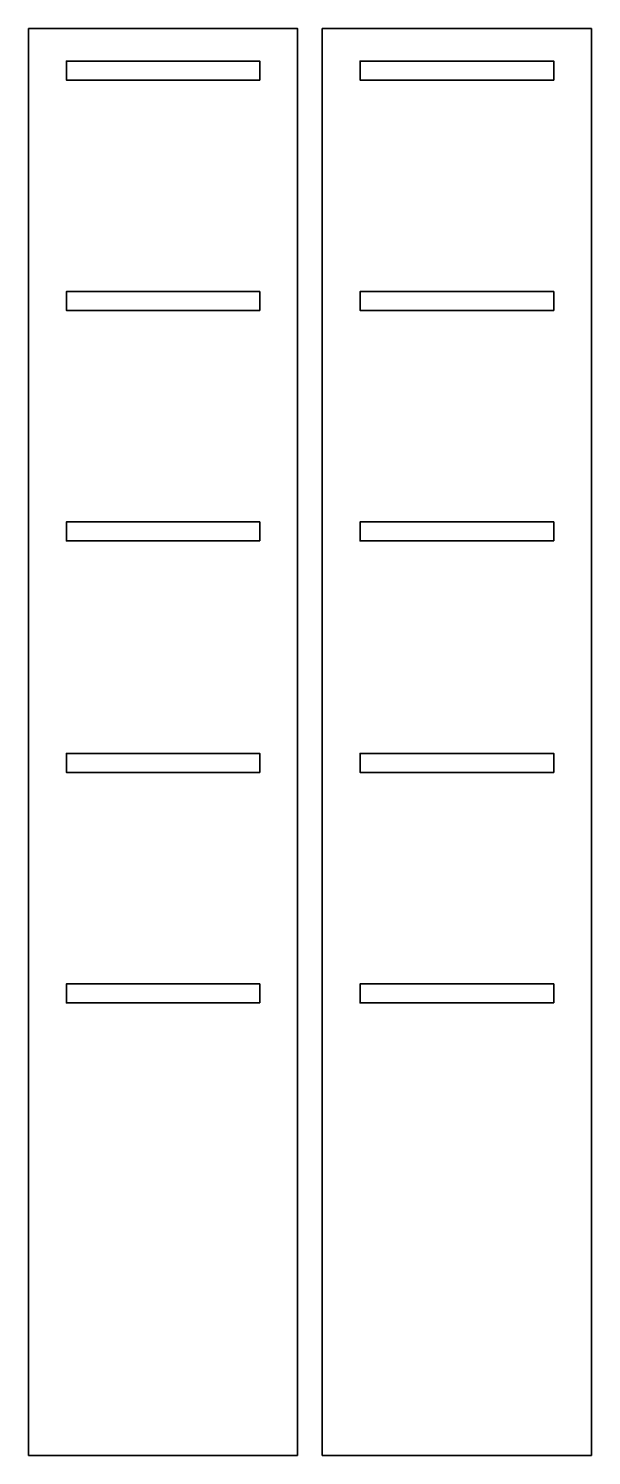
# Model space of a CAD drawing. Header units: inches. Extents: x 0.8 to 8.1, y -15.2 to 3.3.
import ezdxf

# ---------------------------------------------------------------- set-up
doc = ezdxf.new("R2010")
doc.units = ezdxf.units.IN
doc.header["$MEASUREMENT"] = 0
doc.layers.add('Layer 1', color=7, linetype='Continuous')

msp = doc.modelspace()

# ---------------------------------------------------------------- linework, layer by layer
at = {"layer": 'Layer 1', "color": 179, "lineweight": 35, "true_color": 0x231f20}
for points in [[(4.25, -15.234), (0.764, -15.234), (0.764, 3.252), (4.25, 3.252), (4.25, -15.234)], [(8.057, -15.234), (4.57, -15.234), (4.57, 3.252), (8.057, 3.252), (8.057, -15.234)], [(3.76, 2.585), (1.254, 2.585), (1.254, 2.831), (3.76, 2.831), (3.76, 2.585)], [(7.567, 2.585), (5.06, 2.585), (5.06, 2.831), (7.567, 2.831), (7.567, 2.585)], [(3.76, -0.401), (1.254, -0.401), (1.254, -0.155), (3.76, -0.155), (3.76, -0.401)], [(7.567, -0.401), (5.06, -0.401), (5.06, -0.155), (7.567, -0.155), (7.567, -0.401)], [(3.76, -3.387), (1.254, -3.387), (1.254, -3.141), (3.76, -3.141), (3.76, -3.387)], [(7.567, -3.387), (5.06, -3.387), (5.06, -3.141), (7.567, -3.141), (7.567, -3.387)], [(3.76, -6.385), (1.254, -6.385), (1.254, -6.139), (3.76, -6.139), (3.76, -6.385)], [(7.567, -6.385), (5.06, -6.385), (5.06, -6.139), (7.567, -6.139), (7.567, -6.385)], [(3.76, -9.371), (1.254, -9.371), (1.254, -9.125), (3.76, -9.125), (3.76, -9.371)], [(7.567, -9.371), (5.06, -9.371), (5.06, -9.125), (7.567, -9.125), (7.567, -9.371)]]:
    msp.add_lwpolyline(points, dxfattribs=at)

doc.saveas('drawing.dxf')
